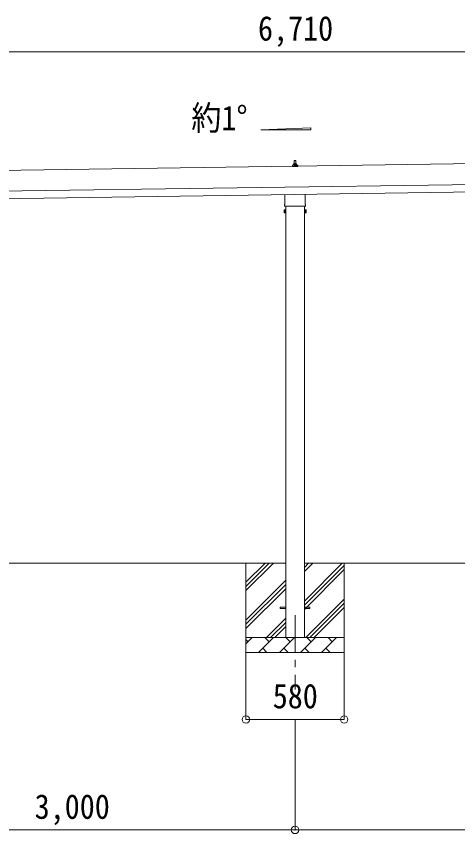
# Model space of a CAD drawing. Units: millimetres at full size, sheet at 1:50; some dimension numbers follow another scale. Extents: x -14053 to 14053, y -9700 to 9700.
# Drawn here: x 535 to 3501, y -6767 to -1281 of the extents above; entities that cross this region are included whole.
import ezdxf
from ezdxf.enums import TextEntityAlignment as Align

# ---------------------------------------------------------------- set-up
doc = ezdxf.new("R2010")
doc.units = ezdxf.units.MM
doc.header["$LTSCALE"] = 50
doc.header["$PDMODE"] = 32
doc.header["$PDSIZE"] = 50
doc.linetypes.add('CHAIN1', pattern=[8, 5, -1, 1, -1])
for name, color, linetype, lineweight in [('0-0_0', 7, 'Continuous', 9), ('0-1_Defpoints', 4, 'Continuous', 9), ('0-5_ELV2', 4, 'Continuous', 9), ('0-6_PARTS1', 6, 'Continuous', 9)]:
    doc.layers.add(name, color=color, linetype=linetype, lineweight=lineweight)
doc.styles.add('ＭＳ ゴシック', font='')
doc.styles.get('ＭＳ ゴシック').set_extended_font_data('MS Gothic')

msp = doc.modelspace()

# ---------------------------------------------------------------- linework, layer by layer
at = {"layer": '0-0_0'}
for p, q in [((2345.37, -4950.76), (-529.63, -4950.76)), ((2077.87, -4950.76), (2077.87, -5550.76)), ((2077.87, -5135.81), (2262.93, -4950.76)), ((2077.87, -5107.53), (2234.64, -4950.76)), ((2077.87, -5079.24), (2206.36, -4950.76)), ((5345.37, -4950.76), (2470.37, -4950.76)), ((2470.37, -5205.86), (2725.47, -4950.76)), ((2470.37, -5007.87), (2527.48, -4950.76)), ((2470.37, -4979.58), (2499.2, -4950.76)), ((2470.37, -5234.14), (2737.87, -4966.64)), ((2737.87, -4950.76), (2737.87, -5550.76)), ((2470.37, -5262.43), (2737.87, -4994.93)), ((2077.87, -5333.8), (2345.37, -5066.3)), ((2077.87, -5362.08), (2345.37, -5094.58)), ((2077.87, -5390.37), (2345.37, -5122.87)), ((2480.03, -5450.76), (2737.87, -5192.92)), ((2508.32, -5450.76), (2737.87, -5221.2)), ((2536.6, -5450.76), (2737.87, -5249.48)), ((2215.47, -5450.76), (2345.37, -5320.86)), ((2243.76, -5450.76), (2345.37, -5349.14)), ((2272.04, -5450.76), (2345.37, -5377.43)), ((2077.87, -5450.76), (2737.87, -5450.76)), ((2077.87, -5493.65), (2120.77, -5450.76)), ((2092.21, -5479.31), (2077.87, -5464.97)), ((2162.19, -5550.76), (2262.19, -5450.76)), ((2233.64, -5479.31), (2205.08, -5450.76)), ((2303.61, -5550.76), (2403.61, -5450.76)), ((2375.06, -5479.31), (2346.5, -5450.76)), ((2445.03, -5550.76), (2545.03, -5450.76)), ((2516.48, -5479.31), (2487.93, -5450.76)), ((2586.45, -5550.76), (2686.45, -5450.76)), ((2657.9, -5479.31), (2629.35, -5450.76)), ((2734.59, -5450.76), (2737.87, -5447.47)), ((2190.74, -5522.21), (2219.3, -5550.76)), ((2332.16, -5522.21), (2360.72, -5550.76)), ((2473.59, -5522.21), (2502.14, -5550.76)), ((2615.01, -5522.21), (2643.56, -5550.76)), ((2737.87, -5550.76), (2077.87, -5550.76))]:
    msp.add_line(p, q, dxfattribs=at)
at = {"layer": '0-1_Defpoints'}
for p, q in [((2403.6, -2249.14), (2412.15, -2249.14)), ((4450.11, -2257.31), (-914.85, -2333.95)), ((2389.62, -2289.14), (2389.62, -2281.43)), ((2426.12, -2289.14), (2389.62, -2289.14)), ((2390.01, -2280.64), (2425.74, -2280.64)), ((2390.39, -2280.46), (2397.11, -2278.83)), ((2397.49, -2278.64), (2418.26, -2278.64)), ((2397.87, -2277.85), (2397.87, -2273.64)), ((2398.87, -2273.64), (2416.87, -2273.64)), ((2401.87, -2273.64), (2402.6, -2250.12)), ((2413.15, -2250.12), (2413.87, -2273.64)), ((2417.87, -2277.85), (2417.87, -2273.64)), ((2425.36, -2280.46), (2418.64, -2278.83)), ((2426.12, -2289.14), (2426.12, -2281.43)), ((-912.85, -2473.94), (4452.11, -2397.3)), ((-912.13, -2523.94), (4452.82, -2447.29)), ((2339.57, -2543.13), (2339.57, -2477.48)), ((2476.17, -2475.53), (2476.17, -2543.13)), ((2337.87, -2551.9), (2337.87, -2546.4)), ((2475.81, -2555.4), (2339.94, -2555.4)), ((2345.37, -2555.4), (2345.37, -5450.76)), ((2470.37, -5450.76), (2470.37, -2555.4)), ((2477.87, -2546.4), (2477.87, -2551.9)), ((2333.87, -2581.4), (2334.63, -2580.09)), ((2333.87, -2581.4), (2333.87, -2598.4)), ((2333.87, -2598.4), (2334.63, -2599.72)), ((2340.87, -2584.99), (2334.63, -2584.99)), ((2340.87, -2594.81), (2334.63, -2594.81)), ((2340.87, -2599.72), (2334.63, -2599.72)), ((2343.37, -2599.1), (2340.87, -2599.1)), ((2472.37, -2599.1), (2474.87, -2599.1)), ((2474.87, -2584.99), (2481.12, -2584.99)), ((2474.87, -2594.81), (2481.12, -2594.81)), ((2474.87, -2599.72), (2481.12, -2599.72)), ((2481.87, -2581.4), (2481.12, -2580.09)), ((2481.87, -2598.4), (2481.12, -2599.72)), ((2481.87, -2581.4), (2481.87, -2598.4)), ((2307.87, -5246.26), (2345.37, -5246.26)), ((2307.87, -5255.26), (2307.87, -5246.26)), ((2307.87, -5255.26), (2345.37, -5255.26)), ((2470.37, -5246.26), (2507.87, -5246.26)), ((2470.37, -5255.26), (2507.87, -5255.26)), ((2507.87, -5255.26), (2507.87, -5246.26))]:
    msp.add_line(p, q, dxfattribs=at)
at = {"layer": '0-1_Defpoints', "color": 7, "linetype": 'CHAIN1'}
msp.add_line((2407.87, -5300.76), (2407.87, -5800.76), dxfattribs=at)
at = {"layer": '0-1_Defpoints'}
for points in [[(2340.87, -2599.72), (2340.87, -2580.09), (2334.63, -2580.09)], [(2340.87, -2599.1), (2340.87, -2580.7), (2343.37, -2580.7)], [(2474.87, -2599.1), (2474.87, -2580.7), (2472.37, -2580.7)], [(2474.87, -2599.72), (2474.87, -2580.09), (2481.12, -2580.09)]]:
    msp.add_lwpolyline(points, dxfattribs=at)
for points in [[(2343.37, -2600.4), (2343.37, -2579.4), (2345.37, -2579.4), (2345.37, -2600.4)], [(2472.37, -2600.4), (2472.37, -2579.4), (2470.37, -2579.4), (2470.37, -2600.4)]]:
    msp.add_lwpolyline(points, close=True, dxfattribs=at)
for centre, radius, start, end in [((2403.6, -2250.14), 1, 90, 178.60509), ((2412.15, -2250.14), 1, 1.39491, 90), ((2390.62, -2281.43), 1, 103.62699, 180), ((2396.87, -2277.85), 1, 283.62699, 0), ((2401.96, -2274.27), 4.13, 90, 171.17633), ((2398.87, -2274.64), 1, 90, 180), ((2411.21, -2273.64), 4.83, 133.60282, 180), ((2404.54, -2273.64), 4.83, 0, 46.39718), ((2413.79, -2274.27), 4.13, 8.82367, 90), ((2416.87, -2274.64), 1, 0, 90), ((2418.87, -2277.85), 1, 180, 256.37301), ((2425.12, -2281.43), 1, 0, 76.37301), ((2341.87, -2546.4), 4, 125.09963, 180), ((2341.87, -2551.9), 4, 180, 194.47751), ((2341.87, -2551.9), 4, 194.47751, 241.04498), ((2473.87, -2551.9), 4, 298.95502, 345.52249), ((2473.87, -2546.4), 4, 0, 54.90037), ((2473.87, -2551.9), 4, 345.52249, 0), ((2338.22, -2582.54), 4.34, 145.61575, 214.38425), ((2350.12, -2589.9), 16.24, 162.41205, 197.58795), ((2338.22, -2597.26), 4.34, 145.61575, 214.38425), ((2465.63, -2589.9), 16.24, 342.41205, 17.58795), ((2477.53, -2582.54), 4.34, 325.61575, 34.38425), ((2477.53, -2597.26), 4.34, 325.61575, 34.38425)]:
    msp.add_arc(centre, radius, start, end, dxfattribs=at)
at = {"layer": '0-5_ELV2'}
for p, q in [((2177.75, -2041.93), (2513.75, -2029.52)), ((2513.75, -2029.52), (2513.75, -2041.93)), ((2513.75, -2041.93), (2177.75, -2041.93))]:
    msp.add_line(p, q, dxfattribs=at)
at = {"layer": '0-6_PARTS1'}
for p, q in [((-946.13, -1518.15), (5763.87, -1518.15)), ((2077.87, -6000.82), (2077.87, -5550.76)), ((2737.87, -6000.82), (2737.87, -5550.76)), ((2077.87, -6000.82), (2737.87, -6000.82)), ((2407.87, -6742.41), (2407.87, -6000.82)), ((-592.13, -6742.41), (2407.87, -6742.41)), ((2407.87, -6742.41), (5407.87, -6742.41))]:
    msp.add_line(p, q, dxfattribs=at)
for p in [(2077.87, -6000.82), (2737.87, -6000.82), (2407.87, -6742.41)]:
    msp.add_point(p, dxfattribs=at)

# ---------------------------------------------------------------- texts
at = {"layer": '0-5_ELV2', "color": 7, "style": 'ＭＳ ゴシック', "width": 0.9}
msp.add_text('約1°', height=165, dxfattribs=at).set_placement((1710.65, -2094.33), align=Align.BOTTOM_LEFT)
at = {"layer": '0-6_PARTS1', "color": 7, "style": 'ＭＳ ゴシック', "width": 0.9}
for s, p in [('6,710', (2158.87, -1493.15)), ('580', (2257.87, -5975.82)), ('3,000', (657.87, -6717.41))]:
    msp.add_text(s, height=165, dxfattribs=at).set_placement(p, align=Align.BOTTOM_LEFT)

doc.saveas('drawing.dxf')
